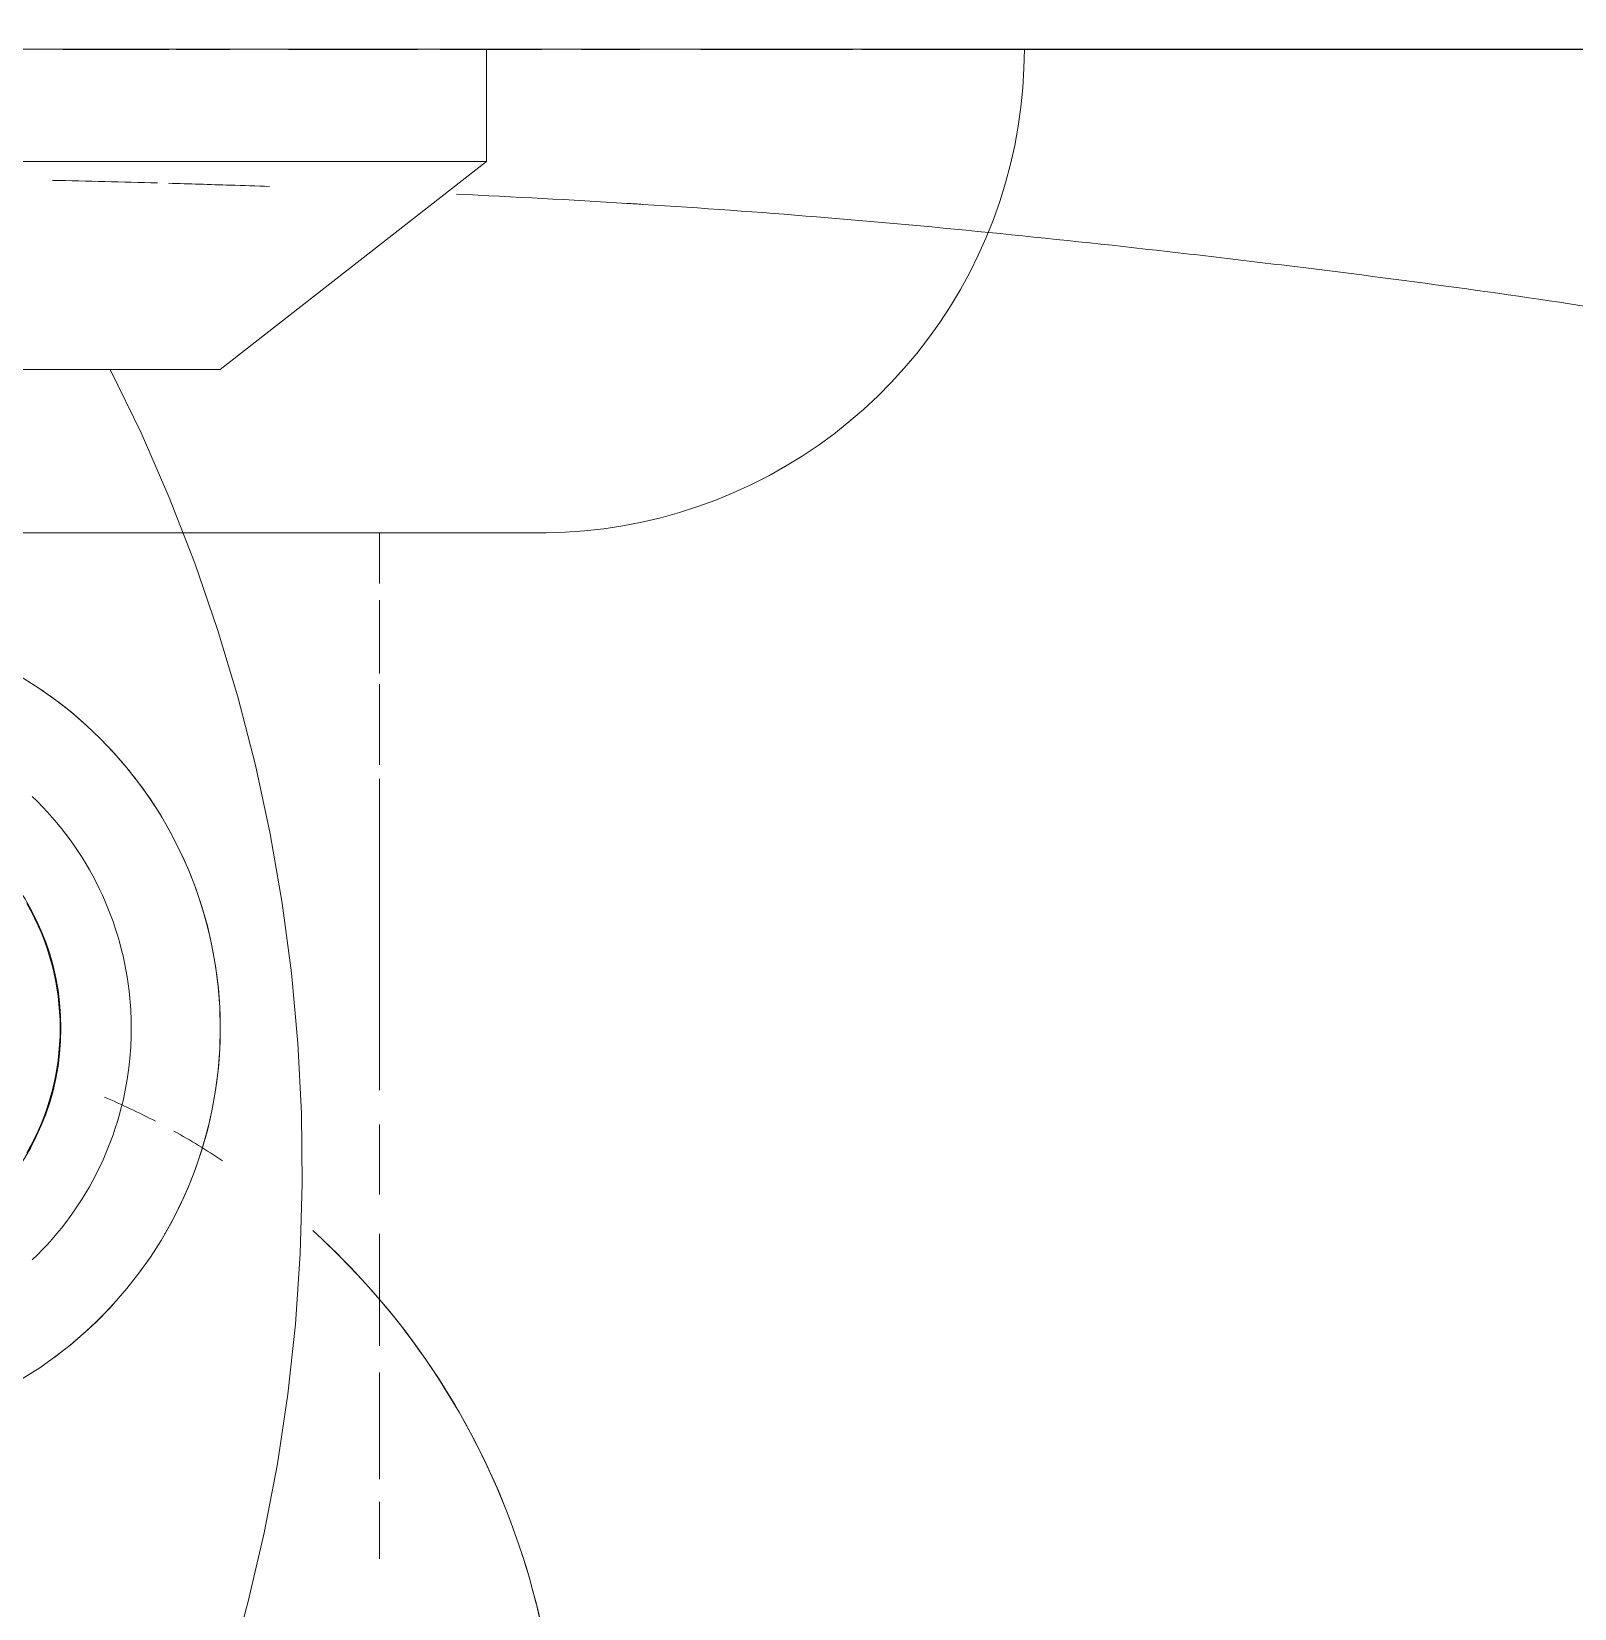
# Model space of a CAD drawing. Header units: millimetres. Extents: x -4000 to 187956, y -58990 to 162485.
# Drawn here: x 159600.34 to 159643.69, y 1854.7 to 1899 of the extents above; entities that cross this region are included whole.
import ezdxf

# ---------------------------------------------------------------- set-up
doc = ezdxf.new("R2010")
doc.units = ezdxf.units.MM
for name, color, linetype, lineweight in [('A-FLOR', 192, 'Continuous', 13), ('A-FLOR-PATT', 8, 'Continuous', 13), ('P-SANR-FIXT', 6, 'Continuous', 9)]:
    doc.layers.add(name, color=color, linetype=linetype, lineweight=lineweight)

# ---------------------------------------------------------------- blocks, each defined once
blk = doc.blocks.new('C307 - C307-V819-0_000')
at = {"layer": 'P-SANR-FIXT', "color": 50}
for p, q in [((-15.976, 42.403), (-15.976, 40.802)), ((-15.976, 40.17), (-15.976, 37.168)), ((-22.813, 13.387), (-22.276, 13.469)), ((-21.194, 13.567), (-20.651, 13.584)), ((-15.976, 13.585), (-13.283, 13.585)), ((-11.296, 13.585), (-9.529, 13.585)), ((-9.664, 13.585), (-8.933, 13.585)), ((-8.733, 13.585), (-9.468, 13.585)), ((-8.933, 13.585), (-8.188, 13.585)), ((-7.985, 13.585), (-8.733, 13.585)), ((-7.223, 13.585), (-7.985, 13.585)), ((-6.66, 13.585), (-5.879, 13.585)), ((-33.218, 4.786), (-33.016, 5.29)), ((-33.699, 3.229), (-33.56, 3.754)), ((-34.089, 0), (-29.522, 0)), ((-29.34, 0), (-25.777, 0)), ((-24.148, 0), (-25, 0)), ((-24.148, 0), (-25, 0)), ((-23.519, 0), (-24.148, 0)), ((-23.519, 0), (-24.148, 0)), ((-24.104, 0), (-22.398, 0)), ((-21.651, 0), (-23.463, 0)), ((-21.651, 0), (-23.463, 0)), ((-21.156, 0), (-17.823, 0)), ((-17.678, 0), (-20.662, 0)), ((-17.678, 0), (-20.662, 0)), ((-13.492, 0), (-17.103, 0)), ((-13.492, 0), (-17.103, 0)), ((-17.044, 0), (-13.657, 0)), ((-13.657, 0), (-10.568, 0)), ((-12.054, 0), (-10.568, 0)), ((-10.34, 0), (-11.803, 0)), ((-10.34, 0), (-11.803, 0)), ((-10.372, 0), (-7.347, 0)), ((-10.372, 0), (-7.347, 0)), ((-7.098, 0), (-10.144, 0)), ((-7.098, 0), (-10.144, 0)), ((-5.644, 0), (-6.47, 0)), ((-5.644, 0), (-6.47, 0))]:
    blk.add_line(p, q, dxfattribs=at)
at = {"layer": 'P-SANR-FIXT', "color": 254}
for p, q in [((-15.976, 36.418), (-15.976, 33.272)), ((-15.976, 32.174), (-15.976, 30.203)), ((-15.976, 29.239), (-15.976, 20.497)), ((-15.976, 20.098), (-15.976, 17.832)), ((-15.976, 17.532), (-15.976, 15.478)), ((-15.976, 15.009), (-15.976, 13.585)), ((-23.346, 13.284), (-22.813, 13.387)), ((-22.276, 13.469), (-21.736, 13.529)), ((-21.736, 13.529), (-21.194, 13.567)), ((-20.651, 13.584), (-20.504, 13.585)), ((-20.504, 13.585), (-20.487, 13.585)), ((-20.477, 13.585), (-20.503, 13.585)), ((-20.487, 13.585), (-20.438, 13.585)), ((-20.419, 13.585), (-20.477, 13.585)), ((-20.438, 13.585), (-20.356, 13.585)), ((-20.329, 13.585), (-20.419, 13.585)), ((-20.356, 13.585), (-20.242, 13.585)), ((-20.206, 13.585), (-20.329, 13.585)), ((-20.242, 13.585), (-20.095, 13.585)), ((-20.05, 13.585), (-20.206, 13.585)), ((-20.095, 13.585), (-19.916, 13.585)), ((-19.862, 13.585), (-20.05, 13.585)), ((-19.916, 13.585), (-19.705, 13.585)), ((-19.643, 13.585), (-19.862, 13.585)), ((-19.705, 13.585), (-19.463, 13.585)), ((-19.392, 13.585), (-19.643, 13.585)), ((-19.463, 13.585), (-19.19, 13.585)), ((-19.11, 13.585), (-19.392, 13.585)), ((-19.19, 13.585), (-18.885, 13.585)), ((-18.798, 13.585), (-19.11, 13.585)), ((-18.885, 13.585), (-18.551, 13.585)), ((-18.456, 13.585), (-18.798, 13.585)), ((-18.551, 13.585), (-18.187, 13.585)), ((-18.084, 13.585), (-18.456, 13.585)), ((-18.187, 13.585), (-17.794, 13.585)), ((-17.683, 13.585), (-18.084, 13.585)), ((-17.794, 13.585), (-17.372, 13.585)), ((-17.253, 13.585), (-17.683, 13.585)), ((-17.372, 13.585), (-16.923, 13.585)), ((-16.797, 13.585), (-17.253, 13.585)), ((-16.923, 13.585), (-16.446, 13.585)), ((-16.313, 13.585), (-16.797, 13.585)), ((-16.446, 13.585), (-15.943, 13.585)), ((-15.803, 13.585), (-16.313, 13.585)), ((-15.976, 13.585), (-13.154, 13.585)), ((-15.943, 13.585), (-15.415, 13.585)), ((-15.268, 13.585), (-15.803, 13.585)), ((-15.415, 13.585), (-14.862, 13.585)), ((-14.709, 13.585), (-15.268, 13.585)), ((-14.862, 13.585), (-14.285, 13.585)), ((-14.126, 13.585), (-14.709, 13.585)), ((-14.285, 13.585), (-13.686, 13.585)), ((-13.52, 13.585), (-14.126, 13.585)), ((-13.686, 13.585), (-13.064, 13.585)), ((-12.893, 13.585), (-13.52, 13.585)), ((-12.245, 13.585), (-12.893, 13.585)), ((-11.577, 13.585), (-12.245, 13.585)), ((-10.891, 13.585), (-11.577, 13.585)), ((-11.296, 13.585), (-9.529, 13.585)), ((-10.188, 13.585), (-10.891, 13.585)), ((-9.468, 13.585), (-10.188, 13.585)), ((-25.426, 12.662), (-24.916, 12.848)), ((-24.916, 12.848), (-24.399, 13.015)), ((-24.399, 13.015), (-23.875, 13.16)), ((-23.875, 13.16), (-23.346, 13.284)), ((-26.423, 12.228), (-25.929, 12.455)), ((-25.929, 12.455), (-25.426, 12.662)), ((-27.381, 11.716), (-26.907, 11.981)), ((-26.907, 11.981), (-26.423, 12.228)), ((-27.844, 11.431), (-27.381, 11.716)), ((-28.734, 10.808), (-28.295, 11.129)), ((-28.295, 11.129), (-27.844, 11.431)), ((-29.16, 10.47), (-28.734, 10.808)), ((-29.571, 10.116), (-29.16, 10.47)), ((-29.969, 9.745), (-29.571, 10.116)), ((-30.717, 8.958), (-30.351, 9.359)), ((-30.351, 9.359), (-29.969, 9.745)), ((-31.067, 8.542), (-30.717, 8.958)), ((-6.415, 9), (-7.971, 9)), ((-6.087, 9), (-7.283, 9)), ((-31.4, 8.113), (-31.067, 8.542)), ((-31.716, 7.671), (-31.4, 8.113)), ((-32.014, 7.216), (-31.716, 7.671)), ((-32.293, 6.75), (-32.014, 7.216)), ((-32.554, 6.273), (-32.293, 6.75)), ((-32.795, 5.786), (-32.554, 6.273)), ((-33.016, 5.29), (-32.795, 5.786)), ((-33.399, 4.273), (-33.218, 4.786)), ((-33.56, 3.754), (-33.399, 4.273)), ((-33.818, 2.699), (-33.699, 3.229)), ((-7.262, 3.149), (-13.418, 3.149)), ((-33.915, 2.164), (-33.818, 2.699)), ((-33.991, 1.626), (-33.915, 2.164)), ((-34.045, 1.086), (-33.991, 1.626)), ((-34.078, 0.543), (-34.045, 1.086)), ((-34.089, 0), (-34.078, 0.543)), ((-34.089, 0), (-29.522, 0)), ((-29.34, 0), (-17.044, 0)), ((-17.044, 0), (-13.657, 0))]:
    blk.add_line(p, q, dxfattribs=at)
at = {"layer": 'P-SANR-FIXT', "color": 250}
for p, q in [((-11.5, 9), (-18.977, 3.149)), ((0, 9), (-11.5, 9)), ((-18.977, 3.149), (-18.977, 0)), ((0, 3.149), (-18.977, 3.149)), ((-18.977, 0), (0, 0))]:
    blk.add_line(p, q, dxfattribs=at)
at = {"layer": 'P-SANR-FIXT', "color": 253}
for p, q in [((-8.132, 9), (-9.959, 9)), ((-6.087, 9), (-7.283, 9)), ((-13.418, 3.149), (-18.977, 3.149)), ((-13.418, 0), (-7.632, 0)), ((-7.071, 0), (-10, 0)), ((-7.071, 0), (-10, 0))]:
    blk.add_line(p, q, dxfattribs=at)
at = {"layer": 'P-SANR-FIXT', "color": 250, "flags": 128}
blk.add_lwpolyline([(-8.41, 9), (-9.272, 10.778), (-10.063, 12.59), (-10.781, 14.432), (-11.424, 16.3), (-11.993, 18.194), (-12.485, 20.108), (-12.9, 22.04), (-13.237, 23.988), (-13.497, 25.947), (-13.678, 27.916), (-13.779, 29.889), (-13.802, 31.866), (-13.746, 33.842), (-13.611, 35.814), (-13.397, 37.779), (-13.105, 39.733), (-12.735, 41.675), (-12.287, 43.6), (-11.763, 45.506), (-11.163, 47.389)], dxfattribs=at)
at = {"layer": 'P-SANR-FIXT', "color": 50, "flags": 128}
for points in [[(-13.064, 13.585), (-12.422, 13.585), (-11.759, 13.585)], [(-11.759, 13.585), (-11.078, 13.585), (-10.379, 13.585), (-9.664, 13.585)], [(-8.188, 13.585), (-7.43, 13.585), (-6.66, 13.585)], [(-5.666, 13.585), (-6.45, 13.585), (-7.223, 13.585)]]:
    blk.add_lwpolyline(points, dxfattribs=at)
at = {"layer": 'P-SANR-FIXT', "color": 250}
for centre, radius, start, end in [((0, 48.75), 21, 167.7383, 227.8289), ((0, 27.5), 11.5, 90, 270), ((0, 27.5), 7.022, 90, 270), ((0, 27.5), 9, 174.6435, 185.3565), ((0, 27.5), 9, 174.6435, 185.3565)]:
    blk.add_arc(centre, radius, start, end, dxfattribs=at)
at = {"layer": 'P-SANR-FIXT', "color": 254}
for centre, radius, start, end in [((0, 48.75), 21, 180, 197.6038), ((0, 48.75), 21, 200.6534, 227.0346), ((0, 27.5), 11.5, 126.4043, 137.6508), ((0, 27.5), 11.5, 150, 210), ((0, 48.75), 21, 242.5514, 246.8923), ((0, 27.5), 11.5, 210.9833, 222.8252), ((0, 27.5), 11.5, 227.6398, 236.0933)]:
    blk.add_arc(centre, radius, start, end, dxfattribs=at)
at = {"layer": 'P-SANR-FIXT', "color": 50}
for centre, radius, start, end in [((0, 48.75), 21, 197.6038, 198), ((0, 27.5), 11.5, 149.7718, 150), ((0, 48.75), 21, 236.5871, 240.9536), ((0, 48.75), 21, 242.5514, 246.8923)]:
    blk.add_arc(centre, radius, start, end, dxfattribs=at)
at = {"layer": 'P-SANR-FIXT', "color": 253}
for centre, radius, start, end in [((0, 27.5), 9, 133.6949, 174.6435), ((0, 27.5), 9, 133.6949, 174.6435), ((0, 48.75), 21, 236.5871, 240.9536), ((0, 27.5), 7, 150, 210), ((0, 27.5), 9, 185.3565, 226.3051), ((0, 27.5), 9, 185.3565, 226.3051)]:
    blk.add_arc(centre, radius, start, end, dxfattribs=at)
at = {"layer": 'P-SANR-FIXT', "color": 250}
for points, knots in [([(-23.372, 4.357), (-25.02, 4.461), (-28.417, 4.706), (-33.432, 5.166), (-37.602, 5.618), (-40.864, 6.004), (-44.081, 6.399), (-47.997, 6.927), (-52.535, 7.633), (-56.941, 8.397), (-61.248, 9.203), (-65.448, 10.056), (-70.877, 11.275), (-85.281, 14.901), (-106.179, 22.375), (-129.304, 35.807), (-141.715, 47.207), (-147.158, 53.548)], [-0.8979176, -0.8979176, -0.8979176, -0.8979176, -0.875, -0.85, -0.825, -0.8125, -0.8, -0.775, -0.75, -0.725, -0.7, -0.675, -0.65, -0.6, -0.4, -0.2, 0, 0, 0, 0]), ([(-105.935, 0), (-104.576, 0), (-99.721, 0), (-86.209, 0), (-71.424, 0), (-60.368, 0), (-56.114, 0), (-52.773, 0), (-49.305, 0), (-45.718, 0), (-42.599, 0), (-40.014, 0), (-38.024, 0), (-35.989, 0), (-33.224, 0), (-29.661, 0), (-25.948, 0), (-22.881, 0), (-20.53, 0), (-18.13, 0), (-15.872, 0), (-14.404, 0), (-13.761, 0)], [-1, -1, -1, -1, -0.8, -0.6, -0.4, -0.35, -0.325, -0.3, -0.275, -0.25, -0.225, -0.2125, -0.2, -0.1875, -0.175, -0.15, -0.125, -0.1125, -0.1, -0.0875, -0.075, -0.0653852, -0.0653852, -0.0653852, -0.0653852]), ([(-105.935, 0), (-104.576, 0), (-99.721, 0), (-86.209, 0), (-71.424, 0), (-60.368, 0), (-56.114, 0), (-52.773, 0), (-49.305, 0), (-45.718, 0), (-42.599, 0), (-40.014, 0), (-38.024, 0), (-35.989, 0), (-33.224, 0), (-29.661, 0), (-25.948, 0), (-22.881, 0), (-20.53, 0), (-18.13, 0), (-15.872, 0), (-14.404, 0), (-13.761, 0)], [-1, -1, -1, -1, -0.8, -0.6, -0.4, -0.35, -0.325, -0.3, -0.275, -0.25, -0.225, -0.2125, -0.2, -0.1875, -0.175, -0.15, -0.125, -0.1125, -0.1, -0.0875, -0.075, -0.0653852, -0.0653852, -0.0653852, -0.0653852])]:
    blk.add_open_spline(points, degree=3, knots=knots, dxfattribs=at)
at = {"layer": 'P-SANR-FIXT', "color": 253}
for points in [[(-22.922, 4.329), (-23.072, 4.338), (-23.222, 4.347), (-23.372, 4.357)], [(-6.781, 3.683), (-7.772, 3.704), (-8.756, 3.728), (-9.733, 3.756)], [(-13.761, 0), (-12.733, 0), (-11.692, 0), (-10.64, 0)], [(-13.761, 0), (-12.733, 0), (-11.692, 0), (-10.64, 0)], [(-10.442, 0), (-9.443, 0), (-8.433, 0), (-7.413, 0)], [(-10.442, 0), (-9.443, 0), (-8.433, 0), (-7.413, 0)]]:
    blk.add_open_spline(points, degree=3, dxfattribs=at)
at = {"layer": 'P-SANR-FIXT', "color": 250}
blk.add_open_spline([(-18.14, 4.07), (-19.755, 4.147), (-21.349, 4.232), (-22.922, 4.329)], degree=3, dxfattribs=at)
at = {"layer": 'P-SANR-FIXT', "color": 253}
blk.add_open_spline([(-10.046, 3.764), (-10.627, 3.781), (-11.575, 3.81), (-12.516, 3.842), (-12.882, 3.854)], degree=3, knots=[-0.95754419, -0.95754419, -0.95754419, -0.95754419, -0.95, -0.94519309, -0.94519309, -0.94519309, -0.94519309], dxfattribs=at)
at = {"layer": 'P-SANR-FIXT', "color": 254}
for points, knots in [([(-44.031, 0), (-45.278, 0), (-48.555, 0), (-53.729, 0), (-58.654, 0), (-61.538, 0), (-62.6, 0)], [-0.7777778, -0.7777778, -0.7777778, -0.7777778, -0.7569444, -0.7222222, -0.6875, -0.6666667, -0.6666667, -0.6666667, -0.6666667]), ([(-44.031, 0), (-45.278, 0), (-48.555, 0), (-53.729, 0), (-58.654, 0), (-61.538, 0), (-62.6, 0)], [-0.7777778, -0.7777778, -0.7777778, -0.7777778, -0.7569444, -0.7222222, -0.6875, -0.6666667, -0.6666667, -0.6666667, -0.6666667]), ([(-22.8, 0), (-24.638, 0), (-28.745, 0), (-35.048, 0), (-40.265, 0), (-43.2, 0), (-44.031, 0)], [-0.8888889, -0.8888889, -0.8888889, -0.8888889, -0.8611111, -0.8263889, -0.7916667, -0.7777778, -0.7777778, -0.7777778, -0.7777778]), ([(-22.8, 0), (-24.638, 0), (-28.745, 0), (-35.048, 0), (-40.265, 0), (-43.2, 0), (-44.031, 0)], [-0.8888889, -0.8888889, -0.8888889, -0.8888889, -0.8611111, -0.8263889, -0.7916667, -0.7777778, -0.7777778, -0.7777778, -0.7777778]), ([(-13.608, 0), (-13.883, 0), (-16.986, 0), (-20.043, 0), (-22.8, 0)], [-0.93459979, -0.93459979, -0.93459979, -0.93459979, -0.93055556, -0.88888889, -0.88888889, -0.88888889, -0.88888889]), ([(-13.608, 0), (-13.883, 0), (-16.986, 0), (-20.043, 0), (-22.8, 0)], [-0.93459979, -0.93459979, -0.93459979, -0.93459979, -0.93055556, -0.88888889, -0.88888889, -0.88888889, -0.88888889])]:
    blk.add_open_spline(points, degree=3, knots=knots, dxfattribs=at)
at = {"layer": 'P-SANR-FIXT', "color": 50}
for points in [[(-10.455, 0), (-11.511, 0), (-12.562, 0), (-13.608, 0)], [(-10.455, 0), (-11.511, 0), (-12.562, 0), (-13.608, 0)], [(-7.239, 0), (-8.25, 0), (-9.256, 0), (-10.257, 0)], [(-7.239, 0), (-8.25, 0), (-9.256, 0), (-10.257, 0)]]:
    blk.add_open_spline(points, degree=3, dxfattribs=at)
blk = doc.blocks.new('C307 - C307-V854-0_000')
at = {"layer": 'P-SANR-FIXT', "color": 50}
for p, q in [((-15.976, 42.403), (-15.976, 40.802)), ((-15.976, 40.17), (-15.976, 37.168)), ((-22.813, 13.387), (-22.276, 13.469)), ((-21.194, 13.567), (-20.651, 13.584)), ((-15.976, 13.585), (-13.283, 13.585)), ((-11.296, 13.585), (-9.529, 13.585)), ((-9.664, 13.585), (-8.933, 13.585)), ((-8.733, 13.585), (-9.468, 13.585)), ((-8.933, 13.585), (-8.188, 13.585)), ((-7.985, 13.585), (-8.733, 13.585)), ((-6.66, 13.585), (-5.879, 13.585)), ((-33.218, 4.786), (-33.016, 5.29)), ((-33.699, 3.229), (-33.56, 3.754)), ((-34.089, 0), (-29.522, 0)), ((-29.34, 0), (-25.777, 0)), ((-23.519, 0), (-25, 0)), ((-23.519, 0), (-25, 0)), ((-24.104, 0), (-22.398, 0)), ((-21.651, 0), (-23.463, 0)), ((-21.651, 0), (-23.463, 0)), ((-21.156, 0), (-17.823, 0)), ((-17.678, 0), (-20.662, 0)), ((-17.678, 0), (-20.662, 0)), ((-13.492, 0), (-17.103, 0)), ((-13.492, 0), (-17.103, 0)), ((-17.044, 0), (-13.657, 0)), ((-13.657, 0), (-10.568, 0)), ((-12.054, 0), (-10.568, 0)), ((-10.34, 0), (-11.803, 0)), ((-10.34, 0), (-11.803, 0)), ((-10.372, 0), (-7.347, 0)), ((-10.372, 0), (-7.347, 0)), ((-7.098, 0), (-10.144, 0)), ((-7.098, 0), (-10.144, 0)), ((-5.644, 0), (-6.47, 0)), ((-5.644, 0), (-6.47, 0))]:
    blk.add_line(p, q, dxfattribs=at)
at = {"layer": 'P-SANR-FIXT', "color": 254}
for p, q in [((-15.976, 36.418), (-15.976, 33.272)), ((-15.976, 32.174), (-15.976, 30.203)), ((-15.976, 29.239), (-15.976, 20.497)), ((-15.976, 20.098), (-15.976, 17.832)), ((-15.976, 17.532), (-15.976, 15.478)), ((-15.976, 15.009), (-15.976, 13.585)), ((-23.346, 13.284), (-22.813, 13.387)), ((-20.651, 13.584), (-20.504, 13.585)), ((-15.976, 13.585), (-13.154, 13.585)), ((-11.296, 13.585), (-9.529, 13.585)), ((-6.415, 9), (-7.971, 9)), ((-6.087, 9), (-7.283, 9)), ((-7.262, 3.149), (-13.418, 3.149)), ((-34.089, 0), (-29.522, 0)), ((-29.34, 0), (-13.657, 0))]:
    blk.add_line(p, q, dxfattribs=at)
at = {"layer": 'P-SANR-FIXT', "color": 250}
for p, q in [((-11.5, 9), (-18.977, 3.149)), ((0, 9), (-11.5, 9)), ((-18.977, 3.149), (-18.977, 0)), ((0, 3.149), (-18.977, 3.149)), ((-18.977, 0), (0, 0))]:
    blk.add_line(p, q, dxfattribs=at)
at = {"layer": 'P-SANR-FIXT', "color": 253}
for p, q in [((-8.132, 9), (-9.959, 9)), ((-6.087, 9), (-7.283, 9)), ((-13.418, 3.149), (-18.977, 3.149)), ((-13.418, 0), (-7.632, 0)), ((-7.071, 0), (-10, 0)), ((-7.071, 0), (-10, 0))]:
    blk.add_line(p, q, dxfattribs=at)
at = {"layer": 'P-SANR-FIXT', "color": 250, "flags": 128}
blk.add_lwpolyline([(-8.41, 9), (-9.272, 10.778), (-10.063, 12.59), (-10.781, 14.432), (-11.424, 16.3), (-11.993, 18.194), (-12.485, 20.108), (-12.9, 22.04), (-13.237, 23.988), (-13.497, 25.947), (-13.678, 27.916), (-13.779, 29.889), (-13.802, 31.866), (-13.746, 33.842), (-13.611, 35.814), (-13.397, 37.779), (-13.105, 39.733), (-12.735, 41.675), (-12.287, 43.6), (-11.763, 45.506), (-11.163, 47.389)], dxfattribs=at)
at = {"layer": 'P-SANR-FIXT', "color": 254, "flags": 128}
for points in [[(-22.276, 13.469), (-21.736, 13.529), (-21.194, 13.567)], [(-20.504, 13.585), (-20.487, 13.585), (-20.438, 13.585), (-20.356, 13.585), (-20.242, 13.585), (-20.095, 13.585), (-19.916, 13.585), (-19.705, 13.585), (-19.463, 13.585), (-19.19, 13.585), (-18.885, 13.585), (-18.551, 13.585), (-18.187, 13.585), (-17.794, 13.585), (-17.372, 13.585), (-16.923, 13.585), (-16.446, 13.585), (-15.943, 13.585), (-15.415, 13.585), (-14.862, 13.585), (-14.285, 13.585), (-13.686, 13.585), (-13.064, 13.585)], [(-9.468, 13.585), (-10.188, 13.585), (-10.891, 13.585), (-11.577, 13.585), (-12.245, 13.585), (-12.893, 13.585), (-13.52, 13.585), (-14.126, 13.585), (-14.709, 13.585), (-15.268, 13.585), (-15.803, 13.585), (-16.313, 13.585), (-16.797, 13.585), (-17.253, 13.585), (-17.683, 13.585), (-18.084, 13.585), (-18.456, 13.585), (-18.798, 13.585), (-19.11, 13.585), (-19.392, 13.585), (-19.643, 13.585), (-19.862, 13.585), (-20.05, 13.585), (-20.206, 13.585), (-20.329, 13.585), (-20.419, 13.585), (-20.477, 13.585), (-20.503, 13.585)], [(-33.016, 5.29), (-32.795, 5.786), (-32.554, 6.273), (-32.293, 6.75), (-32.014, 7.216), (-31.716, 7.671), (-31.4, 8.113), (-31.067, 8.542), (-30.717, 8.958), (-30.351, 9.359), (-29.969, 9.745), (-29.571, 10.116), (-29.16, 10.47), (-28.734, 10.808), (-28.295, 11.129), (-27.844, 11.431), (-27.381, 11.716), (-26.907, 11.981), (-26.423, 12.228), (-25.929, 12.455), (-25.426, 12.662), (-24.916, 12.848), (-24.399, 13.015), (-23.875, 13.16), (-23.346, 13.284)], [(-33.56, 3.754), (-33.399, 4.273), (-33.218, 4.786)], [(-34.089, 0), (-34.078, 0.543), (-34.045, 1.086), (-33.991, 1.626), (-33.915, 2.164), (-33.818, 2.699), (-33.699, 3.229)]]:
    blk.add_lwpolyline(points, dxfattribs=at)
at = {"layer": 'P-SANR-FIXT', "color": 50, "flags": 128}
for points in [[(-13.064, 13.585), (-12.422, 13.585), (-11.759, 13.585), (-11.078, 13.585), (-10.379, 13.585), (-9.664, 13.585)], [(-8.188, 13.585), (-7.43, 13.585), (-6.66, 13.585)], [(-3.267, 13.585), (-4.073, 13.585), (-4.874, 13.585), (-5.666, 13.585), (-6.45, 13.585), (-7.223, 13.585), (-7.985, 13.585)]]:
    blk.add_lwpolyline(points, dxfattribs=at)
at = {"layer": 'P-SANR-FIXT', "color": 250}
for centre, radius, start, end in [((0, 48.75), 21, 167.7383, 227.8289), ((0, 27.5), 11.5, 90, 270), ((0, 27.5), 7.022, 90, 270), ((0, 27.5), 9, 174.6435, 185.3565), ((0, 27.5), 9, 174.6435, 185.3565)]:
    blk.add_arc(centre, radius, start, end, dxfattribs=at)
at = {"layer": 'P-SANR-FIXT', "color": 254}
for centre, radius, start, end in [((0, 48.75), 21, 180, 197.6038), ((0, 48.75), 21, 200.6534, 227.0346), ((0, 27.5), 11.5, 126.4043, 137.6508), ((0, 27.5), 11.5, 150, 210), ((0, 48.75), 21, 242.5514, 246.8923), ((0, 27.5), 11.5, 210.9833, 222.8252), ((0, 27.5), 11.5, 227.6398, 236.0933)]:
    blk.add_arc(centre, radius, start, end, dxfattribs=at)
at = {"layer": 'P-SANR-FIXT', "color": 50}
for centre, radius, start, end in [((0, 48.75), 21, 197.6038, 198), ((0, 27.5), 11.5, 149.7718, 150), ((0, 48.75), 21, 236.5871, 240.9536), ((0, 48.75), 21, 242.5514, 246.8923)]:
    blk.add_arc(centre, radius, start, end, dxfattribs=at)
at = {"layer": 'P-SANR-FIXT', "color": 253}
for centre, radius, start, end in [((0, 27.5), 9, 133.6949, 174.6435), ((0, 27.5), 9, 133.6949, 174.6435), ((0, 48.75), 21, 236.5871, 240.9536), ((0, 27.5), 7, 150, 210), ((0, 27.5), 9, 185.3565, 226.3051), ((0, 27.5), 9, 185.3565, 226.3051)]:
    blk.add_arc(centre, radius, start, end, dxfattribs=at)
at = {"layer": 'P-SANR-FIXT', "color": 250}
for points, knots in [([(-23.372, 4.357), (-25.02, 4.461), (-28.417, 4.706), (-33.432, 5.166), (-37.602, 5.618), (-40.864, 6.004), (-44.081, 6.399), (-47.997, 6.927), (-52.535, 7.633), (-56.941, 8.397), (-61.248, 9.203), (-65.448, 10.056), (-70.877, 11.275), (-85.281, 14.901), (-106.179, 22.375), (-129.304, 35.807), (-141.715, 47.207), (-147.158, 53.548)], [-0.8979176, -0.8979176, -0.8979176, -0.8979176, -0.875, -0.85, -0.825, -0.8125, -0.8, -0.775, -0.75, -0.725, -0.7, -0.675, -0.65, -0.6, -0.4, -0.2, 0, 0, 0, 0]), ([(-105.935, 0), (-104.576, 0), (-99.721, 0), (-86.209, 0), (-71.424, 0), (-60.368, 0), (-56.114, 0), (-52.773, 0), (-49.305, 0), (-45.718, 0), (-42.599, 0), (-40.014, 0), (-38.024, 0), (-35.989, 0), (-33.224, 0), (-29.661, 0), (-25.948, 0), (-22.881, 0), (-20.53, 0), (-18.13, 0), (-15.872, 0), (-14.404, 0), (-13.761, 0)], [-1, -1, -1, -1, -0.8, -0.6, -0.4, -0.35, -0.325, -0.3, -0.275, -0.25, -0.225, -0.2125, -0.2, -0.1875, -0.175, -0.15, -0.125, -0.1125, -0.1, -0.0875, -0.075, -0.0653852, -0.0653852, -0.0653852, -0.0653852]), ([(-105.935, 0), (-104.576, 0), (-99.721, 0), (-86.209, 0), (-71.424, 0), (-60.368, 0), (-56.114, 0), (-52.773, 0), (-49.305, 0), (-45.718, 0), (-42.599, 0), (-40.014, 0), (-38.024, 0), (-35.989, 0), (-33.224, 0), (-29.661, 0), (-25.948, 0), (-22.881, 0), (-20.53, 0), (-18.13, 0), (-15.872, 0), (-14.404, 0), (-13.761, 0)], [-1, -1, -1, -1, -0.8, -0.6, -0.4, -0.35, -0.325, -0.3, -0.275, -0.25, -0.225, -0.2125, -0.2, -0.1875, -0.175, -0.15, -0.125, -0.1125, -0.1, -0.0875, -0.075, -0.0653852, -0.0653852, -0.0653852, -0.0653852])]:
    blk.add_open_spline(points, degree=3, knots=knots, dxfattribs=at)
at = {"layer": 'P-SANR-FIXT', "color": 253}
for points in [[(-22.922, 4.329), (-23.072, 4.338), (-23.222, 4.347), (-23.372, 4.357)], [(-6.781, 3.683), (-7.772, 3.704), (-8.756, 3.728), (-9.733, 3.756)], [(-13.761, 0), (-12.733, 0), (-11.692, 0), (-10.64, 0)], [(-13.761, 0), (-12.733, 0), (-11.692, 0), (-10.64, 0)], [(-10.442, 0), (-9.443, 0), (-8.433, 0), (-7.413, 0)], [(-10.442, 0), (-9.443, 0), (-8.433, 0), (-7.413, 0)]]:
    blk.add_open_spline(points, degree=3, dxfattribs=at)
at = {"layer": 'P-SANR-FIXT', "color": 250}
blk.add_open_spline([(-18.14, 4.07), (-19.755, 4.147), (-21.349, 4.232), (-22.922, 4.329)], degree=3, dxfattribs=at)
at = {"layer": 'P-SANR-FIXT', "color": 253}
blk.add_open_spline([(-10.046, 3.764), (-10.627, 3.781), (-11.575, 3.81), (-12.516, 3.842), (-12.882, 3.854)], degree=3, knots=[-0.95754419, -0.95754419, -0.95754419, -0.95754419, -0.95, -0.94519309, -0.94519309, -0.94519309, -0.94519309], dxfattribs=at)
at = {"layer": 'P-SANR-FIXT', "color": 254}
blk.add_open_spline([(-13.608, 0), (-13.883, 0), (-18.871, 0), (-26.044, 0), (-35.048, 0), (-41.57, 0), (-47.759, 0), (-53.729, 0), (-59.412, 0), (-66.53, 0), (-74.672, 0), (-81.709, 0), (-86.688, 0), (-92.558, 0), (-96.349, 0), (-98.702, 0)], degree=3, knots=[-0.9345998, -0.9345998, -0.9345998, -0.9345998, -0.9305556, -0.8611111, -0.8263889, -0.7916667, -0.7569444, -0.7222222, -0.6875, -0.6527778, -0.5833333, -0.5138889, -0.4791667, -0.4444444, -0.3346489, -0.3346489, -0.3346489, -0.3346489], dxfattribs=at)
blk.add_open_spline([(-13.608, 0), (-13.883, 0), (-18.871, 0), (-26.044, 0), (-35.048, 0), (-41.57, 0), (-47.759, 0), (-53.729, 0), (-59.412, 0), (-66.53, 0), (-74.672, 0), (-81.709, 0), (-86.688, 0), (-92.558, 0), (-96.349, 0), (-98.702, 0)], degree=3, knots=[-0.9345998, -0.9345998, -0.9345998, -0.9345998, -0.9305556, -0.8611111, -0.8263889, -0.7916667, -0.7569444, -0.7222222, -0.6875, -0.6527778, -0.5833333, -0.5138889, -0.4791667, -0.4444444, -0.3346489, -0.3346489, -0.3346489, -0.3346489], dxfattribs=at)
at = {"layer": 'P-SANR-FIXT', "color": 50}
for points in [[(-10.455, 0), (-11.511, 0), (-12.562, 0), (-13.608, 0)], [(-10.455, 0), (-11.511, 0), (-12.562, 0), (-13.608, 0)], [(-7.239, 0), (-8.25, 0), (-9.256, 0), (-10.257, 0)], [(-7.239, 0), (-8.25, 0), (-9.256, 0), (-10.257, 0)]]:
    blk.add_open_spline(points, degree=3, dxfattribs=at)
blk = doc.blocks.new('CMF2_NHAXUONG_A_rvt-1-0_000')
at = {"layer": 'A-FLOR-PATT', "lineweight": 9}
h = blk.add_hatch(dxfattribs=at)
h.set_pattern_fill('FP_25', color=252, style=0, pattern_type=2)
h.set_pattern_definition([(89.998, (160159.3, 137898.8), (-600, 0.021), []), (179.998, (160159.3, 137898.8), (-0.021, -600), [])])
h.paths.add_polyline_path([(154749.885, 498.905), (160009.361, 498.905), (160009.253, 1898.495), (156700.319, 1898.502), (156700.429, 1498.542), (156600.36, 1498.542), (156600.355, 2298.535), (158059.007, 2298.535), (158058.95, 5748.613), (156099.885, 5748.433), (156099.885, 4399.903), (155999.885, 4399.903), (155999.885, 5748.487), (154749.885, 5748.543), (154749.885, 751.936)])
h.paths.add_polyline_path([(160209.304, 1748.67), (165509.359, 1749.398), (165509.051, 3698.263), (162659.146, 3698.263), (162659.146, 3548.445), (162459.146, 3548.445), (162459.145, 4948.703), (161059.263, 4948.825), (161059.26, 4898.283), (160209.362, 4898.913), (160209.254, 3698.445), (160859.147, 3698.445), (160859.147, 3498.445), (160209.147, 3498.445), (160209.289, 1919.983)])
h.paths.add_polyline_path([(158997.487, 2198.535), (159409.364, 2198.535), (159409.364, 3498.619), (158258.791, 3498.619), (158258.791, 2198.535), (158714.043, 2198.535)])
h.paths.add_polyline_path([(159280.912, 3698.445), (160009.147, 3698.445), (160009.147, 4898.728), (159959.048, 4898.641), (159959.853, 5848.631), (158258.554, 5848.622), (158258.554, 3698.445)])
h.paths.add_polyline_path([(83409.046, 5348.514), (85559.046, 5348.514), (85559.046, 6948.514), (83409.046, 6948.514), (83409.046, 5424.086)])
h.paths.add_polyline_path([(83209.258, 5348.602), (83209.258, 10108.828), (82009.258, 10108.828), (82009.258, 8808.828), (80984.258, 8808.828), (80984.046, 7248.514), (82234.046, 7248.514), (82234.046, 5348.602)])
h.paths.add_polyline_path([(80485.393, 6361.014), (80784.258, 6361.014), (80784.258, 8808.828), (79759.258, 8808.828), (79759.258, 10108.828), (78559.258, 10108.828), (78559.258, 6361.014), (79918.524, 6361.014)])
h.paths.add_polyline_path([(79959.258, 9008.828), (81809.258, 9008.828), (81809.258, 10208.828), (79959.258, 10208.828), (79959.258, 10096.236)])
h.paths.add_polyline_path([(5374.563, 15998.65), (5859.046, 15998.65), (5859.046, 18498.577), (509.048, 18498.577), (509.048, 17048.643), (4299.776, 17048.643), (4299.776, 15998.65), (5091.129, 15998.65)])
h.paths.add_polyline_path([(4409.041, 18698.577), (5959.046, 18698.577), (5959.046, 20998.578), (4409.041, 20998.578), (4409.041, 19440.536)])
h.paths.add_polyline_path([(509.048, 21198.577), (5859.046, 21198.578), (5859.046, 24898.283), (3969.26, 24898.283), (3969.26, 22848.578), (4609.26, 22848.578), (4609.26, 22743.94), (3769.26, 22743.94), (3769.26, 24698.746), (509.048, 24698.746), (509.048, 22798.578), (2129.26, 22798.578), (2129.26, 23198.57), (2229.26, 23198.57), (2229.26, 22398.578), (509.048, 22398.578), (509.048, 21776.61)])
h.paths.add_polyline_path([(4249.784, 73948.537), (5800.212, 73948.647), (5800.212, 76398.641), (4359.046, 76398.641), (4359.046, 76098.597), (509.26, 76098.685), (509.26, 73998.606), (4159.048, 73998.606), (4159.048, 74648.65), (4249.784, 74648.65), (4249.784, 74338.296)])
h.paths.add_polyline_path([(161750.212, 73948.538), (161750.212, 74640.013), (161850.206, 74640.013), (161850.309, 73998.606), (165509.368, 73998.694), (165509.368, 76098.685), (161659.474, 76098.597), (161659.474, 76398.641), (160200, 76398.641), (160200, 73948.649), (161548.409, 73948.552)])
h.paths.add_polyline_path([(161548.409, 76598.641), (161659.046, 76598.641), (161659.046, 78298.641), (160209.046, 78298.641), (160209.046, 76598.641)])
h.paths.add_polyline_path([(5091.129, 76598.641), (5809.477, 76598.641), (5809.477, 78298.641), (4359.477, 78298.641), (4359.477, 76598.641)])
h.paths.add_polyline_path([(160199.739, 78498.639), (161659.315, 78498.663), (161659.633, 78798.619), (165509.581, 78798.685), (165509.051, 80348.641), (161859.474, 80348.641), (161859.474, 80048.65), (161750, 80048.65), (161750, 80948.673), (160200.166, 80948.253), (160200.032, 80178.483)])
h.paths.add_polyline_path([(5709.477, 78498.641), (5709.477, 80948.283), (4249.997, 80948.283), (4249.997, 80299.284), (4149.786, 80299.284), (4149.786, 80348.641), (509.26, 80348.641), (508.939, 78798.685), (4159.156, 78798.597), (4159.477, 78498.641), (5091.129, 78498.641)])
h.paths.add_polyline_path([(86109.472, 132101.223), (86109.472, 133323.816), (84609.472, 133323.816), (84609.472, 132101.223)])
h.paths.add_polyline_path([(83259.472, 132200.855), (84409.472, 132200.855), (84409.472, 133523.816), (85259.472, 133523.816), (85259.26, 134848.409), (83259.472, 134848.409), (83259.472, 132740.168)])
h.paths.add_polyline_path([(87459.258, 132201.223), (87459.258, 134848.593), (85459.472, 134848.226), (85459.472, 133523.816), (86309.472, 133526.053), (86309.472, 132201.223), (86721.014, 132201.223)])
h.paths.add_polyline_path([(11209.154, 135098.741), (11209.049, 140698.728), (6109.258, 140698.728), (6109.258, 139698.738), (6059.047, 139698.738), (6059.045, 139098.68), (9550.261, 139098.701), (9550.258, 139498.686), (9650.258, 139498.686), (9650.263, 138698.694), (7959.614, 138698.694), (7959.613, 135098.747), (9859.048, 135098.754), (9859.048, 137148.744), (9259.048, 137148.744), (9259.048, 137348.744), (10059.048, 137348.744), (10059.048, 135098.753), (10759.871, 135098.746)])
h.paths.add_polyline_path([(156349.859, 135098.753), (156349.859, 136499.688), (156449.859, 136499.688), (156449.859, 135098.767), (158059.118, 135098.85), (158059.118, 138698.694), (156349.853, 138698.694), (156349.857, 139498.686), (156449.858, 139498.686), (156449.854, 139098.701), (159959.683, 139098.68), (159959.683, 140698.816), (154809.154, 140698.637), (154808.945, 135098.753)])
h.paths.add_polyline_path([(162549.789, 135998.603), (162549.79, 137398.747), (162659.049, 137398.747), (162659.049, 137248.798), (165509.378, 137248.816), (165509.632, 139448.496), (160159.474, 139448.496), (160159.474, 137398.747), (160750.212, 137398.747), (160750.212, 137298.747), (160149.79, 137298.747), (160149.79, 135998.826), (161548.409, 135998.696)])
h.paths.add_polyline_path([(3449.788, 135998.671), (5900.212, 135998.739), (5900.212, 137297.569), (5248.629, 137297.569), (5248.629, 137398.747), (5859.046, 137398.747), (5859.046, 139448.732), (509.359, 139448.732), (509.361, 137248.773), (3449.787, 137249.905), (3449.788, 136244.28)])
h.paths.add_polyline_path([(6059.046, 137398.747), (7159.62, 137398.747), (7159.62, 138698.694), (6059.046, 138698.694), (6059.046, 137412.318)])
h.paths.add_polyline_path([(158858.919, 137398.747), (159959.05, 137398.747), (159959.05, 138698.694), (158858.919, 138698.694), (158858.919, 137412.318)])
at = {"layer": 'A-FLOR', "color": 90, "lineweight": 15}
for p, q in [((159601.216, 1898.496), (159604.209, 1898.496)), ((159604.209, 1898.496), (159601.216, 1898.496)), ((159604.406, 1898.496), (159605.91, 1898.496)), ((159605.91, 1898.496), (159604.406, 1898.496)), ((159607.563, 1898.496), (159611.189, 1898.496)), ((159611.189, 1898.496), (159607.563, 1898.496)), ((159611.823, 1898.496), (159614.667, 1898.496)), ((159614.667, 1898.496), (159611.823, 1898.496)), ((159615.796, 1898.496), (159617.428, 1898.496)), ((159617.428, 1898.496), (159615.796, 1898.496)), ((159619.145, 1898.496), (159623.414, 1898.496)), ((159623.414, 1898.496), (159619.145, 1898.496)), ((159623.667, 1898.496), (159628.234, 1898.496)), ((159628.234, 1898.496), (159623.667, 1898.496)), ((159628.234, 1898.496), (159700.08, 1898.496))]:
    blk.add_line(p, q, dxfattribs=at)
at = {"layer": 'A-FLOR', "color": 255, "lineweight": 15}
blk.add_line((159700.08, 1898.496), (159628.234, 1898.496), dxfattribs=at)
at = {"layer": 'P-SANR-FIXT', "color": 250, "lineweight": 9, "rotation": 180}
for name in ['C307 - C307-V819-0_000', 'C307 - C307-V854-0_000']:
    blk.add_blockref(name, (159594.145, 1898.501), dxfattribs=at)

msp = doc.modelspace()

# ---------------------------------------------------------------- block references
at = {"lineweight": 5}
msp.add_blockref('CMF2_NHAXUONG_A_rvt-1-0_000', (0, 0), dxfattribs=at)

doc.saveas('drawing.dxf')
